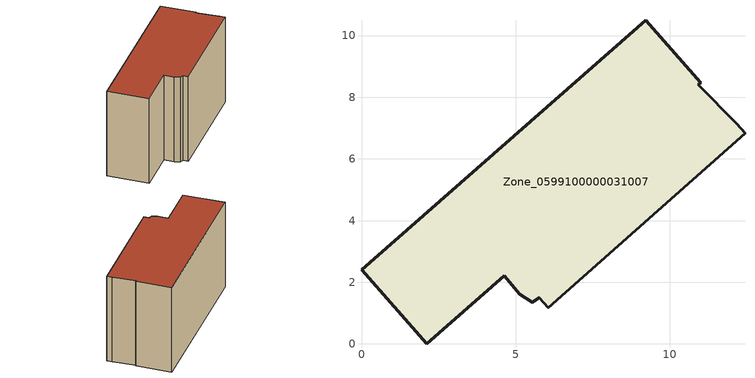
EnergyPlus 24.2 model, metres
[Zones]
Zone_0599100000031007
 floor ground (C_G): 5.76,1.5 5.54,1.35 5.14,1.62 4.63,2.21 2.11,0 0,2.4 9.22,10.51 11,8.47 10.93,8.4 12.16,7.14 12.44,6.83 6.06,1.17 z0
 wall outside (C_F): 9.22,10.51 0,2.4 2.11,0 4.63,2.21 5.14,1.62 5.54,1.35 5.76,1.5 6.06,1.17 12.44,6.83 12.16,7.14 10.93,8.4 11,8.47 9.22,10.51 z0:7.11
 roof outside (C_R): 5.54,1.35 5.76,1.5 6.06,1.17 12.44,6.83 12.16,7.14 10.93,8.4 11,8.47 9.22,10.51 0,2.4 2.11,0 4.63,2.21 5.14,1.62 z7.11
[BUILDING]
Pand.0599100000031007: North Axis=0; Terrain=City; Loads Convergence Tolerance Value=0.04; Temperature Convergence Tolerance Value=0.4; Solar Distribution=FullExterior; Maximum Number of Warmup Days=25; Minimum Number of Warmup Days=1
[Site:Location]
Rotterdam.The.Hague.AP_ZH_NLD Design_Conditions: Latitude=51.96; Longitude=4.45; Time Zone=1; Elevation=-4.5
[SITE:GROUNDTEMPERATURE:BUILDINGSURFACE]
18, 18, 18, 18, 18, 18, 18, 18, 18, 18, 18, 18
[MATERIAL] Thermal Absorptance=0.9; Solar Absorptance=0.7; Visible Absorptance=0.7
Name | Roughness | Thickness | Conductivity | Density | Specific Heat
G.TI.1946 | MediumSmooth | 0.15 | 1 | 540 | 1210
F.TI.1946 | Rough | 0.3 | 0.857143 | 1920 | 840
R.TI.1946 | MediumRough | 0.2 | 0.1 | 1500 | 1000
[CONSTRUCTION]
C_G: G.TI.1946
C_F: F.TI.1946
C_R: R.TI.1946
[ZONE]
Zone_0599100000031007: Type=1; Multiplier=1; Ceiling Height=Autocalculate; Volume=Autocalculate; Floor Area=autocalculate; Part of Total Floor Area=Yes
[ZONEINFILTRATION:DESIGNFLOWRATE]
Infil_Zone_0599100000031007: Zone or ZoneList or Space or SpaceList=Zone_0599100000031007; Schedule=AlwaysOn; Design Flow Rate Calculation Method=Flow/Area; Flow Rate per Floor Area=0.003; Constant Term Coefficient=1; Temperature Term Coefficient=0; Velocity Term Coefficient=0; Velocity Squared Term Coefficient=0
[HVACTEMPLATE:ZONE:IDEALLOADSAIRSYSTEM]
Zone_0599100000031007: Maximum Heating Supply Air Temperature=50; Minimum Cooling Supply Air Temperature=13; Maximum Heating Supply Air Humidity Ratio=0.0156; Minimum Cooling Supply Air Humidity Ratio=0.0077; Heating Limit=NoLimit; Cooling Limit=NoLimit; Dehumidification Control Type=ConstantSensibleHeatRatio; Cooling Sensible Heat Ratio=0.7; Dehumidification Setpoint=60; Humidification Control Type=None; Humidification Setpoint=30; Outdoor Air Method=None; Outdoor Air Flow Rate per Person=0.00944; Outdoor Air Flow Rate per Zone Floor Area=0; Outdoor Air Flow Rate per Zone=0; Demand Controlled Ventilation Type=None; Outdoor Air Economizer Type=NoEconomizer; Heat Recovery Type=None; Sensible Heat Recovery Effectiveness=0.7; Latent Heat Recovery Effectiveness=0.65
[ZONECONTROL:THERMOSTAT]
ThermostatControl_Zone_0599100000031007: Zone or ZoneList=Zone_0599100000031007; Control Type Schedule=DualSetpointControlType; Control 1=Thermostat_Zone_0599100000031007; Temperature Difference Between Cutout And Setpoint=0
[THERMOSTATSETPOINT:DUALSETPOINT]
Thermostat_Zone_0599100000031007: Heating Setpoint Temperature Schedule=HeatingSetpoint_Zone_0599100000031007; Cooling Setpoint Temperature Schedule=CoolingSetpoint_Zone_0599100000031007
[SCHEDULE:COMPACT]
HeatingSetpoint_Zone_0599100000031007: Through: 12/31, For: AllDays, Until: 24:00, 21
CoolingSetpoint_Zone_0599100000031007: Through: 12/31, For: AllDays, Until: 24:00, 24
DualSetpointControlType: Through: 12/31, For: AllDays, Until: 24:00, 4
AlwaysOn: Through: 12/31, For: AllDays, Until: 24:00, 1
